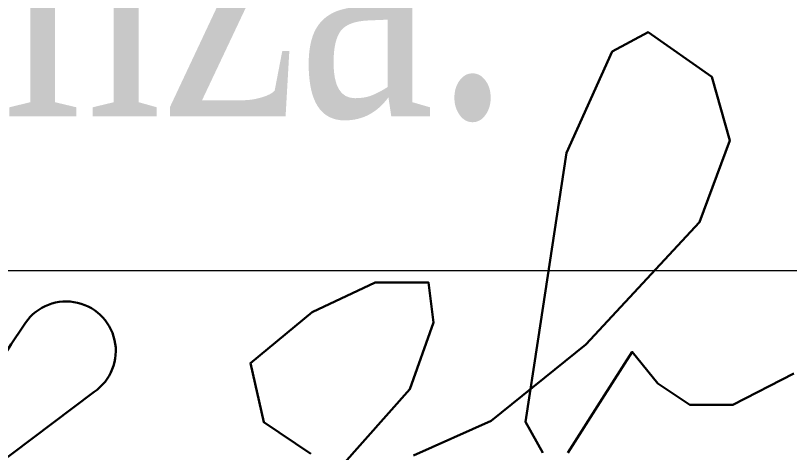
# Model space of a CAD drawing. Header units: millimetres. Extents: x -149347 to 251215, y -2929184 to -2541447.
# Drawn here: x -3749 to -2869, y -2738870 to -2738373 of the extents above; entities that cross this region are included whole.
import ezdxf

# ---------------------------------------------------------------- set-up
doc = ezdxf.new("R2010")
doc.units = ezdxf.units.MM
doc.styles.add('400', font='times.ttf', dxfattribs={"width": 0.75, "height": 300})

# ---------------------------------------------------------------- blocks, each defined once
blk = doc.blocks.new('mekteb')
at = {"linetype": 'Continuous', "lineweight": 15}
blk.add_line((120843.36, -1846366.45), (139343.19, -1846366.45), dxfattribs=at)
at = {"lineweight": 30}
blk.add_lwpolyline([(125272.5, -1846606.91), (125442.76, -1846478.66, 1.24964), (125377.66, -1846417.64, 0.079258), (125284.48, -1846613.64)], format="xyb", dxfattribs=at)
for points in [[(125670.91, -1846547.31), (125733.99, -1846476.02), (125755.76, -1846414.48), (125751.1, -1846377.55), (125701.91, -1846377.55), (125643.87, -1846404.93), (125586.94, -1846452.03), (125599.19, -1846506.64), (125642.53, -1846535.83)], [(125737.39, -1846537.25), (125809.04, -1846505.48), (125896.44, -1846434.7), (126001.16, -1846321.76), (126029.04, -1846246.47), (126012.46, -1846187.74), (125953.7, -1846146.33), (125920.55, -1846164.4), (125878.35, -1846257.76), (125851.98, -1846431.69), (125840.7, -1846506.12), (125856.5, -1846534.85)], [(125879.86, -1846534.85), (125911.5, -1846485.15), (125939.15, -1846441.74), (125962.74, -1846470.85), (125992.12, -1846490.42), (126032.05, -1846490.42), (126088.31, -1846461.59)]]:
    blk.add_lwpolyline(points, dxfattribs=at)
at = {"lineweight": 25, "ltscale": 15, "style": '400', "width": 0.75}
blk.add_text('İmza.', height=249.995, dxfattribs=at).set_placement((125190.44, -1846224.15))

msp = doc.modelspace()

# ---------------------------------------------------------------- block references
at = {"lineweight": 15, "xscale": 1.231989664189701, "yscale": 1.231989664189701, "zscale": 1.231989664189701}
msp.add_blockref('mekteb', (-158203.61481, -463958.88206), dxfattribs=at)

doc.saveas('drawing.dxf')
